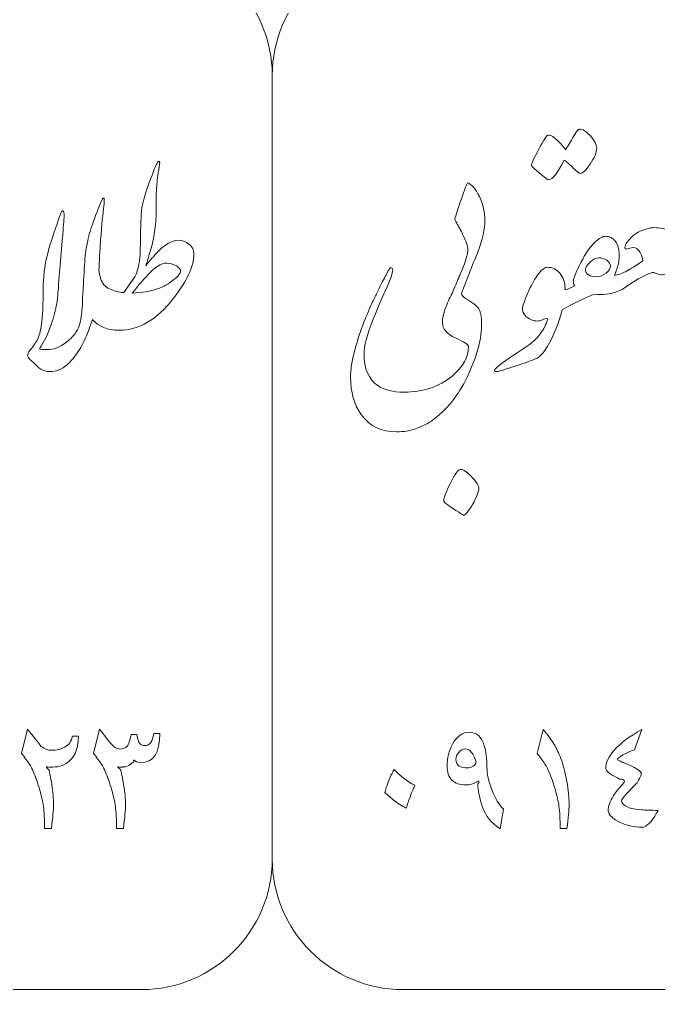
# Model space of a CAD drawing. Header units: millimetres. Extents: x 62 to 462, y 96 to 456.
# Drawn here: x 137.47 to 149.7, y 236.3 to 254.88 of the extents above; entities that cross this region are included whole.
import ezdxf

# ---------------------------------------------------------------- set-up
doc = ezdxf.new("R2010")
doc.units = ezdxf.units.MM
doc.header["$MEASUREMENT"] = 0
doc.layers.add('Layer 1', color=7, linetype='Continuous')

msp = doc.modelspace()

# ---------------------------------------------------------------- linework, layer by layer
at = {"layer": 'Layer 1', "color": 250, "lineweight": 18}
for points, knots in [([(124.8067, 256.3033), (124.8067, 256.3033), (139.8067, 256.3033), (139.8067, 256.3033), (141.1837, 256.3033), (142.3067, 255.1803), (142.3067, 253.8033), (142.3067, 253.8033), (142.3067, 238.8033), (142.3067, 238.8033), (142.3067, 237.4264), (141.1837, 236.3033), (139.8067, 236.3033), (139.8067, 236.3033), (124.8067, 236.3033), (124.8067, 236.3033), (123.4298, 236.3033), (122.3067, 237.4264), (122.3067, 238.8033), (122.3067, 238.8033), (122.3067, 253.8033), (122.3067, 253.8033), (122.3067, 255.1803), (123.4298, 256.3033), (124.8067, 256.3033)], [0, 0, 0, 0, 0.125, 0.125, 0.125, 0.25, 0.25, 0.25, 0.375, 0.375, 0.375, 0.5, 0.5, 0.5, 0.625, 0.625, 0.625, 0.75, 0.75, 0.75, 0.875, 0.875, 0.875, 1, 1, 1, 1]), ([(144.8067, 256.3033), (144.8067, 256.3033), (159.8067, 256.3033), (159.8067, 256.3033), (161.1837, 256.3033), (162.3067, 255.1803), (162.3067, 253.8033), (162.3067, 253.8033), (162.3067, 238.8033), (162.3067, 238.8033), (162.3067, 237.4264), (161.1837, 236.3033), (159.8067, 236.3033), (159.8067, 236.3033), (144.8067, 236.3033), (144.8067, 236.3033), (143.4298, 236.3033), (142.3067, 237.4264), (142.3067, 238.8033), (142.3067, 238.8033), (142.3067, 253.8033), (142.3067, 253.8033), (142.3067, 255.1803), (143.4298, 256.3033), (144.8067, 256.3033)], [0, 0, 0, 0, 0.125, 0.125, 0.125, 0.25, 0.25, 0.25, 0.375, 0.375, 0.375, 0.5, 0.5, 0.5, 0.625, 0.625, 0.625, 0.75, 0.75, 0.75, 0.875, 0.875, 0.875, 1, 1, 1, 1]), ([(147.2684, 252.0841), (147.2684, 252.1147), (147.3154, 252.217), (147.4095, 252.3945), (147.5036, 252.5709), (147.5612, 252.6591), (147.5812, 252.6591), (147.62, 252.6756), (147.6776, 252.6474), (147.7517, 252.5756), (147.827, 252.5027), (147.8834, 252.4392), (147.9222, 252.3839), (147.9681, 252.4592), (148.0198, 252.545), (148.0763, 252.6391), (148.1327, 252.7332), (148.1692, 252.7802), (148.188, 252.7802), (148.2456, 252.7802), (148.3138, 252.7379), (148.3926, 252.6544), (148.4726, 252.5709), (148.5137, 252.4921), (148.5184, 252.418), (148.5184, 252.331), (148.4761, 252.2275), (148.3914, 252.1088), (148.3079, 251.9912), (148.2479, 251.9324), (148.208, 251.9324), (148.1833, 251.9324), (148.1374, 251.9665), (148.0704, 252.0323), (148.0045, 252.0994), (147.9457, 252.1511), (147.8952, 252.1876), (147.7705, 251.9371), (147.6717, 251.8124), (147.5988, 251.8124), (147.58, 251.8124), (147.5542, 251.8266), (147.5189, 251.8571), (147.4871, 251.8842), (147.4377, 251.9253), (147.3695, 251.9806), (147.3013, 252.0359), (147.2684, 252.07), (147.2684, 252.0841)], [0, 0, 0, 0, 0.0625, 0.0625, 0.0625, 0.125, 0.125, 0.125, 0.1875, 0.1875, 0.1875, 0.25, 0.25, 0.25, 0.3125, 0.3125, 0.3125, 0.375, 0.375, 0.375, 0.4375, 0.4375, 0.4375, 0.5, 0.5, 0.5, 0.5625, 0.5625, 0.5625, 0.625, 0.625, 0.625, 0.6875, 0.6875, 0.6875, 0.75, 0.75, 0.75, 0.8125, 0.8125, 0.8125, 0.875, 0.875, 0.875, 0.9375, 0.9375, 0.9375, 1, 1, 1, 1]), ([(138.9892, 250.0833), (138.9943, 250.0275), (139.0045, 249.9738), (139.0195, 249.9216), (139.0501, 249.8275), (139.1065, 249.7593), (139.1889, 249.7193), (139.2712, 249.6793), (139.3641, 249.6558), (139.4676, 249.6487), (139.4676, 249.6487), (139.6745, 249.9521), (139.6745, 249.9521), (139.7086, 250.0098), (139.7392, 250.1074), (139.7639, 250.2449), (139.7756, 250.3202), (139.7827, 250.4872), (139.7851, 250.7424), (139.7874, 250.9987), (139.798, 251.1892), (139.8192, 251.3127), (139.8427, 251.4279), (139.8874, 251.5761), (139.9532, 251.7584), (140.0202, 251.9418), (140.0614, 252.0476), (140.0755, 252.0759), (140.0908, 252.1041), (140.1026, 252.1276), (140.112, 252.1464), (140.1237, 252.1652), (140.1343, 252.1687), (140.1425, 252.1582), (140.1519, 252.1476), (140.1543, 252.1299), (140.1496, 252.1041), (140.1249, 251.95), (140.1073, 251.8254), (140.0979, 251.7278), (140.0896, 251.6302), (140.0849, 251.5373), (140.0861, 251.4491), (140.0873, 251.3609), (140.0861, 251.2468), (140.0814, 251.1069), (140.0767, 250.967), (140.0626, 250.8376), (140.0391, 250.72), (140.0167, 250.6012), (139.9885, 250.4872), (139.9532, 250.3755), (139.9191, 250.2649), (139.8956, 250.1944), (139.885, 250.1638), (139.9403, 250.2332), (140.0073, 250.312), (140.0884, 250.4025), (140.2413, 250.5683), (140.3812, 250.6506), (140.5047, 250.6506), (140.58, 250.6506), (140.6494, 250.6259), (140.7117, 250.5777), (140.7752, 250.5319), (140.8081, 250.4672), (140.8081, 250.3813), (140.8081, 250.1603), (140.6776, 249.8816), (140.4189, 249.5429), (140.1014, 249.1337), (139.7545, 248.9291), (139.3782, 248.9291), (139.1515, 248.9291), (138.9798, 248.9978), (138.8622, 249.1361), (138.8537, 249.1085), (138.8454, 249.0834), (138.8372, 249.0608), (138.8172, 248.9926), (138.7878, 248.9115), (138.749, 248.8186), (138.7114, 248.7257), (138.6585, 248.6269), (138.5915, 248.5234), (138.5233, 248.4199), (138.4551, 248.3364), (138.3857, 248.2718), (138.2787, 248.1789), (138.1646, 248.1342), (138.0447, 248.1365), (137.9835, 248.1389), (137.9271, 248.1553), (137.8765, 248.1859), (137.8283, 248.2177), (137.7836, 248.2576), (137.7425, 248.3035), (137.7048, 248.3329), (137.6825, 248.3529), (137.6731, 248.3611), (137.6413, 248.3917), (137.6249, 248.4223), (137.6249, 248.454), (137.6249, 248.4775), (137.6366, 248.5046), (137.659, 248.534), (137.6825, 248.5634), (137.7083, 248.5975), (137.7389, 248.6339), (137.7519, 248.6516), (137.7707, 248.6798), (137.793, 248.7163), (137.8165, 248.7527), (137.8365, 248.8021), (137.8542, 248.8632), (137.8706, 248.9232), (137.8859, 249.0032), (137.8965, 249.102), (137.9059, 249.2007), (137.9118, 249.2866), (137.9141, 249.3571), (137.9141, 249.3571), (137.9212, 249.5712), (137.9212, 249.5712), (137.9235, 249.6441), (137.9235, 249.7217), (137.9212, 249.8016), (137.9259, 250.0133), (137.9623, 250.2426), (138.0317, 250.4907), (138.0799, 250.6589), (138.1564, 250.8847), (138.2622, 251.1692), (138.2693, 251.1881), (138.2763, 251.1998), (138.2834, 251.2069), (138.2893, 251.2139), (138.2951, 251.2174), (138.2998, 251.2174), (138.3163, 251.2151), (138.3234, 251.1716), (138.321, 251.0869), (138.3187, 251.0458), (138.314, 250.9787), (138.3069, 250.887), (138.2998, 250.7929), (138.2951, 250.733), (138.2928, 250.7083), (138.2928, 250.7083), (138.2175, 249.8122), (138.2175, 249.8122), (138.2128, 249.704), (138.1999, 249.5817), (138.1799, 249.443), (138.1564, 249.3101), (138.1235, 249.1807), (138.0799, 249.0537), (138.02, 248.868), (137.9424, 248.708), (137.8483, 248.5751), (137.853, 248.5657), (137.8718, 248.561), (137.9036, 248.561), (137.9036, 248.561), (137.9906, 248.5575), (137.9906, 248.5575), (138.1164, 248.5528), (138.2422, 248.601), (138.3692, 248.701), (138.495, 248.8009), (138.5762, 248.9068), (138.6103, 249.0173), (138.6444, 249.129), (138.6632, 249.2407), (138.6656, 249.3536), (138.6808, 249.6135), (138.6938, 249.8393), (138.7032, 250.0309), (138.7126, 250.2226), (138.7267, 250.3778), (138.7467, 250.4978), (138.7655, 250.6166), (138.7973, 250.7471), (138.8408, 250.887), (138.8843, 251.0269), (138.9537, 251.208), (139.0477, 251.4315), (139.0618, 251.4538), (139.0736, 251.4632), (139.0854, 251.4585), (139.0971, 251.4538), (139.0924, 251.3644), (139.0701, 251.1881), (139.0477, 251.0128), (139.0254, 250.753), (139.003, 250.4084), (139.0007, 250.3188), (138.9961, 250.2108), (138.9892, 250.0833)], [0, 0, 0, 0, 0.0151515, 0.0151515, 0.0151515, 0.030303, 0.030303, 0.030303, 0.0454545, 0.0454545, 0.0454545, 0.0606061, 0.0606061, 0.0606061, 0.0757576, 0.0757576, 0.0757576, 0.0909091, 0.0909091, 0.0909091, 0.1060606, 0.1060606, 0.1060606, 0.1212121, 0.1212121, 0.1212121, 0.1363636, 0.1363636, 0.1363636, 0.1515152, 0.1515152, 0.1515152, 0.1666667, 0.1666667, 0.1666667, 0.1818182, 0.1818182, 0.1818182, 0.1969697, 0.1969697, 0.1969697, 0.2121212, 0.2121212, 0.2121212, 0.2272727, 0.2272727, 0.2272727, 0.2424242, 0.2424242, 0.2424242, 0.2575758, 0.2575758, 0.2575758, 0.2727273, 0.2727273, 0.2727273, 0.2878788, 0.2878788, 0.2878788, 0.3030303, 0.3030303, 0.3030303, 0.3181818, 0.3181818, 0.3181818, 0.3333333, 0.3333333, 0.3333333, 0.3484848, 0.3484848, 0.3484848, 0.3636364, 0.3636364, 0.3636364, 0.3787879, 0.3787879, 0.3787879, 0.3939394, 0.3939394, 0.3939394, 0.4090909, 0.4090909, 0.4090909, 0.4242424, 0.4242424, 0.4242424, 0.4393939, 0.4393939, 0.4393939, 0.4545455, 0.4545455, 0.4545455, 0.469697, 0.469697, 0.469697, 0.4848485, 0.4848485, 0.4848485, 0.5, 0.5, 0.5, 0.5151515, 0.5151515, 0.5151515, 0.530303, 0.530303, 0.530303, 0.5454545, 0.5454545, 0.5454545, 0.5606061, 0.5606061, 0.5606061, 0.5757576, 0.5757576, 0.5757576, 0.5909091, 0.5909091, 0.5909091, 0.6060606, 0.6060606, 0.6060606, 0.6212121, 0.6212121, 0.6212121, 0.6363636, 0.6363636, 0.6363636, 0.6515152, 0.6515152, 0.6515152, 0.6666667, 0.6666667, 0.6666667, 0.6818182, 0.6818182, 0.6818182, 0.6969697, 0.6969697, 0.6969697, 0.7121212, 0.7121212, 0.7121212, 0.7272727, 0.7272727, 0.7272727, 0.7424242, 0.7424242, 0.7424242, 0.7575758, 0.7575758, 0.7575758, 0.7727273, 0.7727273, 0.7727273, 0.7878788, 0.7878788, 0.7878788, 0.8030303, 0.8030303, 0.8030303, 0.8181818, 0.8181818, 0.8181818, 0.8333333, 0.8333333, 0.8333333, 0.8484848, 0.8484848, 0.8484848, 0.8636364, 0.8636364, 0.8636364, 0.8787879, 0.8787879, 0.8787879, 0.8939394, 0.8939394, 0.8939394, 0.9090909, 0.9090909, 0.9090909, 0.9242424, 0.9242424, 0.9242424, 0.9393939, 0.9393939, 0.9393939, 0.9545455, 0.9545455, 0.9545455, 0.969697, 0.969697, 0.969697, 0.9848485, 0.9848485, 0.9848485, 1, 1, 1, 1]), ([(146.0655, 248.6092), (146.0655, 248.6481), (145.9831, 248.7057), (145.8173, 248.7809), (145.6492, 248.8597), (145.5657, 248.955), (145.5657, 249.0679), (145.5657, 249.1478), (145.5833, 249.2395), (145.6198, 249.3418), (145.6551, 249.443), (145.6974, 249.5406), (145.748, 249.6323), (145.748, 249.6323), (145.7492, 249.6344), (145.7492, 249.6344), (145.7492, 249.6344), (145.7491, 249.6347), (145.7491, 249.6347), (145.8267, 249.8181), (145.8761, 249.9345), (145.8973, 249.9827), (146.0008, 250.2238), (146.0525, 250.3884), (146.0525, 250.4755), (146.0525, 250.5049), (146.0384, 250.5566), (146.0102, 250.6307), (145.9784, 250.7106), (145.9478, 250.7812), (145.9173, 250.84), (145.9043, 250.8635), (145.8902, 250.8859), (145.8761, 250.9094), (145.862, 250.9329), (145.8502, 250.9552), (145.8385, 250.9788), (145.8103, 251.0199), (145.7997, 251.0517), (145.8044, 251.0752), (145.8244, 251.1387), (145.8432, 251.1963), (145.8596, 251.2469), (145.8749, 251.2974), (145.8902, 251.3409), (145.9043, 251.3774), (145.9655, 251.562), (146.0125, 251.6855), (146.0454, 251.7502), (146.1231, 251.7243), (146.1995, 251.6373), (146.2724, 251.4879), (146.3418, 251.3386), (146.3759, 251.1857), (146.3759, 251.0305), (146.3759, 250.8694), (146.3312, 250.6671), (146.2418, 250.4237), (146.1889, 250.2932), (146.136, 250.1615), (146.0842, 250.0286), (146.0325, 249.8969), (145.9819, 249.7652), (145.9314, 249.6347), (145.9314, 249.6347), (145.9311, 249.6341), (145.9311, 249.6341), (145.9311, 249.6341), (145.9314, 249.6323), (145.9314, 249.6323), (145.9314, 249.6006), (145.9573, 249.5676), (146.009, 249.5359), (146.0607, 249.5041), (146.1125, 249.4688), (146.1654, 249.4312), (146.2183, 249.3924), (146.256, 249.3501), (146.2795, 249.3019), (146.3018, 249.249), (146.3136, 249.1713), (146.3136, 249.0679), (146.3136, 248.9162), (146.2936, 248.7609), (146.2548, 248.6022), (146.216, 248.4481), (146.1431, 248.2576), (146.0372, 248.0307), (145.8702, 247.6791), (145.6433, 247.3992), (145.3552, 247.1899), (145.2505, 247.1229), (145.1471, 247.0723), (145.0459, 247.0382), (144.9354, 247.0018), (144.8166, 246.9829), (144.6908, 246.9829), (144.3945, 246.9829), (144.1675, 247.0935), (144.0088, 247.3134), (143.8735, 247.5015), (143.8053, 247.7438), (143.8053, 248.0377), (143.8053, 248.1683), (143.8324, 248.3388), (143.8876, 248.5505), (143.9429, 248.7551), (144.0005, 248.9315), (144.0605, 249.0808), (144.1252, 249.2348), (144.1793, 249.3654), (144.2251, 249.47), (144.2392, 249.4959), (144.2592, 249.5347), (144.2839, 249.5864), (144.3098, 249.637), (144.3415, 249.7052), (144.3804, 249.7875), (144.4086, 249.8381), (144.4333, 249.8839), (144.4544, 249.9251), (144.4768, 249.9663), (144.4944, 250.0039), (144.5085, 250.0356), (144.5426, 250.098), (144.5685, 250.1274), (144.5873, 250.125), (144.6132, 250.1203), (144.6191, 250.0944), (144.6085, 250.0462), (144.5967, 249.9886), (144.5814, 249.9392), (144.5638, 249.8981), (144.4003, 249.5206), (144.2875, 249.2584), (144.2251, 249.109), (144.1181, 248.835), (144.064, 248.6245), (144.064, 248.4752), (144.064, 248.1918), (144.151, 247.9907), (144.3251, 247.8684), (144.4544, 247.7837), (144.6202, 247.7414), (144.8249, 247.7414), (145.1929, 247.7414), (145.4998, 247.8449), (145.748, 248.0507), (145.9596, 248.2282), (146.0655, 248.414), (146.0655, 248.6092)], [0, 0, 0, 0, 0.02, 0.02, 0.02, 0.04, 0.04, 0.04, 0.06, 0.06, 0.06, 0.08, 0.08, 0.08, 0.1, 0.1, 0.1, 0.12, 0.12, 0.12, 0.14, 0.14, 0.14, 0.16, 0.16, 0.16, 0.18, 0.18, 0.18, 0.2, 0.2, 0.2, 0.22, 0.22, 0.22, 0.24, 0.24, 0.24, 0.26, 0.26, 0.26, 0.28, 0.28, 0.28, 0.3, 0.3, 0.3, 0.32, 0.32, 0.32, 0.34, 0.34, 0.34, 0.36, 0.36, 0.36, 0.38, 0.38, 0.38, 0.4, 0.4, 0.4, 0.42, 0.42, 0.42, 0.44, 0.44, 0.44, 0.46, 0.46, 0.46, 0.48, 0.48, 0.48, 0.5, 0.5, 0.5, 0.52, 0.52, 0.52, 0.54, 0.54, 0.54, 0.56, 0.56, 0.56, 0.58, 0.58, 0.58, 0.6, 0.6, 0.6, 0.62, 0.62, 0.62, 0.64, 0.64, 0.64, 0.66, 0.66, 0.66, 0.68, 0.68, 0.68, 0.7, 0.7, 0.7, 0.72, 0.72, 0.72, 0.74, 0.74, 0.74, 0.76, 0.76, 0.76, 0.78, 0.78, 0.78, 0.8, 0.8, 0.8, 0.82, 0.82, 0.82, 0.84, 0.84, 0.84, 0.86, 0.86, 0.86, 0.88, 0.88, 0.88, 0.9, 0.9, 0.9, 0.92, 0.92, 0.92, 0.94, 0.94, 0.94, 0.96, 0.96, 0.96, 0.98, 0.98, 0.98, 1, 1, 1, 1]), ([(150.1965, 250.4343), (150.2517, 250.4731), (150.2988, 250.5213), (150.3376, 250.5789), (150.3787, 250.6366), (150.3999, 250.6942), (150.3999, 250.7518), (150.3999, 250.7518), (150.3999, 250.9788), (150.3999, 250.9788), (150.3999, 251.034), (150.4093, 251.0952), (150.427, 251.161), (150.4599, 251.2527), (150.4928, 251.3374), (150.5269, 251.4127), (150.5269, 251.4127), (150.668, 251.7537), (150.668, 251.7537), (150.6704, 251.7702), (150.6821, 251.789), (150.7033, 251.809), (150.7127, 251.809), (150.7162, 251.7854), (150.7162, 251.7372), (150.7162, 251.7372), (150.7104, 251.4926), (150.7104, 251.4926), (150.7104, 251.4926), (150.6962, 251.1963), (150.6962, 251.1963), (150.6962, 251.0928), (150.6751, 250.9752), (150.6339, 250.8447), (150.5951, 250.713), (150.5445, 250.5978), (150.4822, 250.4966), (150.3885, 250.3432), (150.2937, 250.2259), (150.1976, 250.146), (150.1976, 250.146), (150.1965, 250.1438), (150.1965, 250.1438), (150.1412, 250.1074), (150.0789, 250.0756), (150.0107, 250.0498), (149.9413, 250.0227), (149.8743, 250.0051), (149.8108, 249.9957), (149.7755, 249.9886), (149.739, 249.991), (149.7002, 250.0004), (149.6614, 250.011), (149.6308, 250.0227), (149.6108, 250.0368), (149.5826, 250.0368), (149.5438, 250.0251), (149.4933, 250.0027), (149.445, 249.9816), (149.3851, 249.9522), (149.3145, 249.9134), (149.3145, 249.9134), (149.1111, 249.7852), (149.1111, 249.7852), (149.1111, 249.7852), (149.1108, 249.7861), (149.1108, 249.7861), (149.0462, 249.7286), (148.9686, 249.6851), (148.8771, 249.6558), (148.7736, 249.6158), (148.6431, 249.6041), (148.4843, 249.617), (148.4514, 249.617), (148.3044, 249.5523), (148.0398, 249.4206), (148.0398, 249.4206), (147.8581, 249.3204), (147.8581, 249.3204), (147.8581, 249.3204), (147.8446, 249.2678), (147.8446, 249.2678), (147.8305, 249.2101), (147.8129, 249.1549), (147.7952, 249.1043), (147.7141, 248.8821), (147.64, 248.7174), (147.5706, 248.6116), (147.5024, 248.5058), (147.4483, 248.4411), (147.4095, 248.4152), (147.3696, 248.3905), (147.3119, 248.3635), (147.2331, 248.3341), (147.1555, 248.3059), (147.0368, 248.2659), (146.8768, 248.2141), (146.7169, 248.1624), (146.6228, 248.1365), (146.5923, 248.1365), (146.5746, 248.1365), (146.5652, 248.1412), (146.5652, 248.1506), (146.5464, 248.1753), (146.6417, 248.2588), (146.851, 248.3988), (147.0603, 248.5387), (147.1955, 248.6304), (147.2555, 248.6739), (147.3166, 248.7174), (147.379, 248.7809), (147.4413, 248.8656), (147.5048, 248.9491), (147.5518, 249.0443), (147.5812, 249.149), (147.5495, 249.1537), (147.5165, 249.1478), (147.4836, 249.1302), (147.4495, 249.1137), (147.4166, 249.1043), (147.3848, 249.1043), (147.3002, 249.1067), (147.2284, 249.1349), (147.1708, 249.1878), (147.1144, 249.2395), (147.0897, 249.2983), (147.0991, 249.363), (147.1085, 249.4018), (147.1214, 249.4477), (147.1391, 249.4994), (147.1555, 249.5512), (147.192, 249.6335), (147.2473, 249.7452), (147.3025, 249.8581), (147.3578, 249.951), (147.4142, 250.0239), (147.4707, 250.098), (147.5259, 250.1344), (147.5812, 250.1344), (147.6753, 250.1344), (147.7541, 250.0944), (147.8176, 250.0145), (147.8811, 249.9333), (147.9117, 249.8369), (147.9117, 249.7252), (147.9117, 249.7252), (147.9115, 249.7016), (147.9115, 249.7016), (147.9115, 249.7016), (147.9763, 249.724), (147.9763, 249.724), (148.0527, 249.7522), (148.0916, 249.7722), (148.0916, 249.7863), (148.0774, 249.8098), (148.0704, 249.8381), (148.0704, 249.8722), (148.0751, 249.9027), (148.0868, 249.9404), (148.1057, 249.9862), (148.1374, 250.0709), (148.1962, 250.1908), (148.2809, 250.3449), (148.3338, 250.446), (148.4008, 250.5354), (148.4843, 250.613), (148.5666, 250.6894), (148.6337, 250.7271), (148.6842, 250.7271), (148.7642, 250.7271), (148.83, 250.693), (148.8806, 250.6271), (148.9265, 250.5624), (148.9488, 250.4778), (148.9488, 250.3719), (148.9488, 250.2779), (148.9359, 250.1932), (148.91, 250.1191), (148.8829, 250.0439), (148.8665, 249.998), (148.8594, 249.9792), (148.8594, 249.9792), (148.9006, 249.9862), (148.9006, 249.9862), (148.99, 250.0086), (149.0605, 250.0391), (149.1111, 250.0756), (149.1111, 250.0756), (149.1132, 250.072), (149.1132, 250.072), (149.1543, 250.0933), (149.2123, 250.1282), (149.2863, 250.178), (149.3028, 250.1874), (149.3404, 250.2144), (149.4004, 250.2579), (149.4004, 250.2944), (149.3839, 250.3473), (149.3521, 250.4167), (149.318, 250.479), (149.271, 250.5096), (149.211, 250.5096), (149.1722, 250.5096), (149.1322, 250.5002), (149.0899, 250.4813), (149.0605, 250.4813), (149.0511, 250.5013), (149.0629, 250.5401), (149.0723, 250.5684), (149.0923, 250.6025), (149.1252, 250.6436), (149.1758, 250.7083), (149.2381, 250.7624), (149.3145, 250.8059), (149.3627, 250.8318), (149.4121, 250.8506), (149.4627, 250.8647), (149.525, 250.8835), (149.5767, 250.8929), (149.6214, 250.8929), (149.7261, 250.8929), (149.8249, 250.8741), (149.9178, 250.8376), (150.0048, 250.8035), (150.0483, 250.7436), (150.0483, 250.6577), (150.0483, 250.6283), (150.0377, 250.5919), (150.0177, 250.5484), (150.006, 250.5225), (149.9954, 250.499), (149.9848, 250.479), (149.9742, 250.4578), (149.9554, 250.4237), (149.9272, 250.3755), (149.9436, 250.3614), (149.9824, 250.3602), (150.0448, 250.3696), (150.1071, 250.3802), (150.1576, 250.4014), (150.1965, 250.4343)], [0, 0, 0, 0, 0.0125, 0.0125, 0.0125, 0.025, 0.025, 0.025, 0.0375, 0.0375, 0.0375, 0.05, 0.05, 0.05, 0.0625, 0.0625, 0.0625, 0.075, 0.075, 0.075, 0.0875, 0.0875, 0.0875, 0.1, 0.1, 0.1, 0.1125, 0.1125, 0.1125, 0.125, 0.125, 0.125, 0.1375, 0.1375, 0.1375, 0.15, 0.15, 0.15, 0.1625, 0.1625, 0.1625, 0.175, 0.175, 0.175, 0.1875, 0.1875, 0.1875, 0.2, 0.2, 0.2, 0.2125, 0.2125, 0.2125, 0.225, 0.225, 0.225, 0.2375, 0.2375, 0.2375, 0.25, 0.25, 0.25, 0.2625, 0.2625, 0.2625, 0.275, 0.275, 0.275, 0.2875, 0.2875, 0.2875, 0.3, 0.3, 0.3, 0.3125, 0.3125, 0.3125, 0.325, 0.325, 0.325, 0.3375, 0.3375, 0.3375, 0.35, 0.35, 0.35, 0.3625, 0.3625, 0.3625, 0.375, 0.375, 0.375, 0.3875, 0.3875, 0.3875, 0.4, 0.4, 0.4, 0.4125, 0.4125, 0.4125, 0.425, 0.425, 0.425, 0.4375, 0.4375, 0.4375, 0.45, 0.45, 0.45, 0.4625, 0.4625, 0.4625, 0.475, 0.475, 0.475, 0.4875, 0.4875, 0.4875, 0.5, 0.5, 0.5, 0.5125, 0.5125, 0.5125, 0.525, 0.525, 0.525, 0.5375, 0.5375, 0.5375, 0.55, 0.55, 0.55, 0.5625, 0.5625, 0.5625, 0.575, 0.575, 0.575, 0.5875, 0.5875, 0.5875, 0.6, 0.6, 0.6, 0.6125, 0.6125, 0.6125, 0.625, 0.625, 0.625, 0.6375, 0.6375, 0.6375, 0.65, 0.65, 0.65, 0.6625, 0.6625, 0.6625, 0.675, 0.675, 0.675, 0.6875, 0.6875, 0.6875, 0.7, 0.7, 0.7, 0.7125, 0.7125, 0.7125, 0.725, 0.725, 0.725, 0.7375, 0.7375, 0.7375, 0.75, 0.75, 0.75, 0.7625, 0.7625, 0.7625, 0.775, 0.775, 0.775, 0.7875, 0.7875, 0.7875, 0.8, 0.8, 0.8, 0.8125, 0.8125, 0.8125, 0.825, 0.825, 0.825, 0.8375, 0.8375, 0.8375, 0.85, 0.85, 0.85, 0.8625, 0.8625, 0.8625, 0.875, 0.875, 0.875, 0.8875, 0.8875, 0.8875, 0.9, 0.9, 0.9, 0.9125, 0.9125, 0.9125, 0.925, 0.925, 0.925, 0.9375, 0.9375, 0.9375, 0.95, 0.95, 0.95, 0.9625, 0.9625, 0.9625, 0.975, 0.975, 0.975, 0.9875, 0.9875, 0.9875, 1, 1, 1, 1]), ([(148.7806, 250.1556), (148.7806, 250.1944), (148.7571, 250.232), (148.7113, 250.2685), (148.6607, 250.3014), (148.609, 250.3167), (148.556, 250.3167), (148.5055, 250.3167), (148.4514, 250.2884), (148.3949, 250.2308), (148.3326, 250.1756), (148.302, 250.132), (148.302, 250.1003), (148.302, 250.0497), (148.322, 250.0121), (148.3632, 249.9898), (148.3985, 249.9639), (148.4408, 249.9521), (148.4914, 249.9521), (148.576, 249.9521), (148.6466, 249.9756), (148.7007, 250.0239), (148.7536, 250.0721), (148.7806, 250.1156), (148.7806, 250.1556)], [0, 0, 0, 0, 0.125, 0.125, 0.125, 0.25, 0.25, 0.25, 0.375, 0.375, 0.375, 0.5, 0.5, 0.5, 0.625, 0.625, 0.625, 0.75, 0.75, 0.75, 0.875, 0.875, 0.875, 1, 1, 1, 1]), ([(140.5529, 250.0638), (140.5529, 250.0932), (140.5259, 250.125), (140.4706, 250.1603), (140.4106, 250.1944), (140.3507, 250.212), (140.2907, 250.212), (140.1813, 250.2167), (140.0473, 250.1297), (139.8921, 249.9533), (139.845, 249.9051), (139.7568, 249.8004), (139.6263, 249.6393), (139.8192, 249.6487), (139.9779, 249.6758), (140.1037, 249.7193), (140.2284, 249.7628), (140.3342, 249.8204), (140.4189, 249.891), (140.5082, 249.9627), (140.5529, 250.0203), (140.5529, 250.0638)], [0, 0, 0, 0, 0.1428571, 0.1428571, 0.1428571, 0.2857143, 0.2857143, 0.2857143, 0.4285714, 0.4285714, 0.4285714, 0.5714286, 0.5714286, 0.5714286, 0.7142857, 0.7142857, 0.7142857, 0.8571429, 0.8571429, 0.8571429, 1, 1, 1, 1]), ([(145.5904, 245.673), (145.5904, 245.6483), (145.608, 245.6236), (145.6421, 245.6013), (145.6809, 245.573), (145.7409, 245.533), (145.8232, 245.479), (145.9043, 245.4249), (145.9525, 245.3943), (145.9655, 245.3872), (146.0031, 245.3872), (146.0607, 245.4566), (146.1419, 245.5942), (146.2218, 245.7318), (146.2618, 245.8376), (146.2618, 245.9105), (146.2548, 245.9658), (146.203, 246.0422), (146.1066, 246.1398), (146.0102, 246.2374), (145.9373, 246.2762), (145.8867, 246.2551), (145.8608, 246.2551), (145.8056, 246.1716), (145.7197, 246.0022), (145.6339, 245.8329), (145.5904, 245.7235), (145.5904, 245.673)], [0, 0, 0, 0, 0.1111111, 0.1111111, 0.1111111, 0.2222222, 0.2222222, 0.2222222, 0.3333333, 0.3333333, 0.3333333, 0.4444444, 0.4444444, 0.4444444, 0.5555556, 0.5555556, 0.5555556, 0.6666667, 0.6666667, 0.6666667, 0.7777778, 0.7777778, 0.7777778, 0.8888889, 0.8888889, 0.8888889, 1, 1, 1, 1])]:
    msp.add_open_spline(points, degree=3, knots=knots, dxfattribs=at)
at = {"layer": 'Layer 1', "color": 250, "lineweight": 9}
for points, knots in [([(138.0951, 240.8859), (138.1815, 240.8859), (138.2597, 240.9059), (138.3308, 240.9447), (138.4125, 240.9893), (138.4625, 241.0593), (138.4807, 241.1545), (138.4807, 241.1545), (138.5948, 241.1545), (138.5948, 241.1545), (138.5948, 240.9435), (138.5401, 240.7877), (138.4308, 240.6877), (138.3414, 240.6054), (138.2327, 240.5637), (138.1057, 240.5637), (138.1057, 240.5637), (138.0798, 240.5637), (138.0798, 240.5637), (138.0428, 240.5637), (138.0128, 240.5649), (137.9893, 240.5672), (137.9658, 240.5696), (137.981, 240.549), (138.0351, 240.5055), (138.0463, 240.4655), (138.0633, 240.3726), (138.0857, 240.2274), (138.108, 240.0822), (138.1192, 239.9523), (138.1192, 239.8388), (138.1192, 239.7436), (138.1057, 239.5925), (138.078, 239.3862), (138.078, 239.3862), (137.9469, 239.3862), (137.9469, 239.3862), (137.9469, 239.5696), (137.9399, 239.7107), (137.9258, 239.8089), (137.9111, 239.907), (137.8882, 240.0123), (137.8558, 240.1246), (137.82, 240.2486), (137.7788, 240.3668), (137.7318, 240.4779), (137.7088, 240.5296), (137.6842, 240.5766), (137.6577, 240.619), (137.6201, 240.6825), (137.5695, 240.7506), (137.506, 240.8241), (137.506, 240.8241), (137.6213, 241.2874), (137.6213, 241.2874), (137.7294, 241.1539), (137.817, 241.0452), (137.8852, 240.9599), (137.9446, 240.9106), (138.0145, 240.8859), (138.0951, 240.8859)], [0, 0, 0, 0, 0.05, 0.05, 0.05, 0.1, 0.1, 0.1, 0.15, 0.15, 0.15, 0.2, 0.2, 0.2, 0.25, 0.25, 0.25, 0.3, 0.3, 0.3, 0.35, 0.35, 0.35, 0.4, 0.4, 0.4, 0.45, 0.45, 0.45, 0.5, 0.5, 0.5, 0.55, 0.55, 0.55, 0.6, 0.6, 0.6, 0.65, 0.65, 0.65, 0.7, 0.7, 0.7, 0.75, 0.75, 0.75, 0.8, 0.8, 0.8, 0.85, 0.85, 0.85, 0.9, 0.9, 0.9, 0.95, 0.95, 0.95, 1, 1, 1, 1]), ([(139.8746, 240.974), (139.9605, 240.974), (140.0151, 241.0516), (140.0381, 241.2063), (140.0381, 241.2063), (140.1539, 241.2063), (140.1539, 241.2063), (140.1539, 240.833), (140.0328, 240.6466), (139.7918, 240.6466), (139.7541, 240.6466), (139.7183, 240.6584), (139.6842, 240.6819), (139.6507, 240.7054), (139.643, 240.7007), (139.663, 240.6672), (139.6642, 240.673), (139.6413, 240.6572), (139.5936, 240.619), (139.5513, 240.5837), (139.5084, 240.5655), (139.4649, 240.5655), (139.459, 240.5655), (139.452, 240.5655), (139.4431, 240.5649), (139.4343, 240.5643), (139.4243, 240.5637), (139.4132, 240.5637), (139.3926, 240.5637), (139.372, 240.5661), (139.352, 240.5702), (139.332, 240.5743), (139.3491, 240.5566), (139.4043, 240.5173), (139.4196, 240.4649), (139.4384, 240.3668), (139.462, 240.2227), (139.4855, 240.0793), (139.4972, 239.9511), (139.4972, 239.8388), (139.4972, 239.7436), (139.4837, 239.5925), (139.4561, 239.3862), (139.4561, 239.3862), (139.325, 239.3862), (139.325, 239.3862), (139.325, 239.5696), (139.3179, 239.7107), (139.3038, 239.8089), (139.2891, 239.907), (139.2662, 240.0123), (139.2339, 240.1246), (139.1986, 240.2486), (139.1568, 240.3668), (139.1098, 240.4779), (139.0869, 240.5296), (139.0622, 240.5766), (139.0357, 240.619), (138.9981, 240.6825), (138.9476, 240.7506), (138.8841, 240.8241), (138.8841, 240.8241), (139.0016, 241.2927), (139.0016, 241.2927), (139.1016, 241.1592), (139.1704, 241.0699), (139.208, 241.024), (139.2738, 240.9482), (139.3338, 240.91), (139.3891, 240.91), (139.452, 240.91), (139.4984, 240.9282), (139.5284, 240.9635), (139.5572, 240.9981), (139.5831, 241.0734), (139.606, 241.1892), (139.606, 241.1892), (139.713, 241.1892), (139.713, 241.1892), (139.7288, 241.0975), (139.7482, 241.0387), (139.7712, 241.0128), (139.7941, 240.987), (139.8288, 240.974), (139.8746, 240.974)], [0, 0, 0, 0, 0.0357143, 0.0357143, 0.0357143, 0.0714286, 0.0714286, 0.0714286, 0.1071429, 0.1071429, 0.1071429, 0.1428571, 0.1428571, 0.1428571, 0.1785714, 0.1785714, 0.1785714, 0.2142857, 0.2142857, 0.2142857, 0.25, 0.25, 0.25, 0.2857143, 0.2857143, 0.2857143, 0.3214286, 0.3214286, 0.3214286, 0.3571429, 0.3571429, 0.3571429, 0.3928571, 0.3928571, 0.3928571, 0.4285714, 0.4285714, 0.4285714, 0.4642857, 0.4642857, 0.4642857, 0.5, 0.5, 0.5, 0.5357143, 0.5357143, 0.5357143, 0.5714286, 0.5714286, 0.5714286, 0.6071429, 0.6071429, 0.6071429, 0.6428571, 0.6428571, 0.6428571, 0.6785714, 0.6785714, 0.6785714, 0.7142857, 0.7142857, 0.7142857, 0.75, 0.75, 0.75, 0.7857143, 0.7857143, 0.7857143, 0.8214286, 0.8214286, 0.8214286, 0.8571429, 0.8571429, 0.8571429, 0.8928571, 0.8928571, 0.8928571, 0.9285714, 0.9285714, 0.9285714, 0.9642857, 0.9642857, 0.9642857, 1, 1, 1, 1]), ([(146.7322, 239.7595), (146.7322, 239.7595), (146.667, 239.3844), (146.667, 239.3844), (146.5035, 239.4873), (146.3924, 239.6249), (146.3324, 239.7959), (146.2731, 239.967), (146.2431, 240.1151), (146.2431, 240.2404), (146.2754, 240.2997), (146.2678, 240.3139), (146.2207, 240.2815), (146.1602, 240.2427), (146.092, 240.2227), (146.0173, 240.2227), (145.8956, 240.2227), (145.8051, 240.2533), (145.7446, 240.3133), (145.684, 240.3738), (145.654, 240.4655), (145.654, 240.5884), (145.654, 240.736), (145.6893, 240.8747), (145.7593, 241.0034), (145.8427, 241.1557), (145.9497, 241.2321), (146.0797, 241.2321), (146.2149, 241.2321), (146.3101, 241.1457), (146.3654, 240.9723), (146.4001, 240.8629), (146.4171, 240.7271), (146.4171, 240.5637), (146.4171, 240.4344), (146.4483, 240.2886), (146.5112, 240.1263), (146.5735, 239.9646), (146.6476, 239.8424), (146.7322, 239.7595)], [0, 0, 0, 0, 0.0769231, 0.0769231, 0.0769231, 0.1538462, 0.1538462, 0.1538462, 0.2307692, 0.2307692, 0.2307692, 0.3076923, 0.3076923, 0.3076923, 0.3846154, 0.3846154, 0.3846154, 0.4615385, 0.4615385, 0.4615385, 0.5384615, 0.5384615, 0.5384615, 0.6153846, 0.6153846, 0.6153846, 0.6923077, 0.6923077, 0.6923077, 0.7692308, 0.7692308, 0.7692308, 0.8461538, 0.8461538, 0.8461538, 0.9230769, 0.9230769, 0.9230769, 1, 1, 1, 1]), ([(147.9897, 239.8388), (147.9897, 239.7436), (147.9762, 239.5925), (147.9486, 239.3862), (147.9486, 239.3862), (147.8175, 239.3862), (147.8175, 239.3862), (147.8175, 239.5696), (147.8104, 239.7107), (147.7963, 239.8089), (147.7816, 239.907), (147.7587, 240.0123), (147.7264, 240.1246), (147.6911, 240.2486), (147.6493, 240.3668), (147.6023, 240.4779), (147.5794, 240.5296), (147.5547, 240.5766), (147.5282, 240.619), (147.4906, 240.6825), (147.4401, 240.7506), (147.3766, 240.8241), (147.3766, 240.8241), (147.4924, 241.2856), (147.4924, 241.2856), (147.5853, 241.1745), (147.6552, 241.0781), (147.7028, 240.9981), (147.751, 240.9176), (147.7928, 240.8288), (147.8298, 240.7312), (147.8792, 240.6013), (147.918, 240.4538), (147.9468, 240.2892), (147.9756, 240.1246), (147.9897, 239.9746), (147.9897, 239.8388)], [0, 0, 0, 0, 0.0833333, 0.0833333, 0.0833333, 0.1666667, 0.1666667, 0.1666667, 0.25, 0.25, 0.25, 0.3333333, 0.3333333, 0.3333333, 0.4166667, 0.4166667, 0.4166667, 0.5, 0.5, 0.5, 0.5833333, 0.5833333, 0.5833333, 0.6666667, 0.6666667, 0.6666667, 0.75, 0.75, 0.75, 0.8333333, 0.8333333, 0.8333333, 0.9166667, 0.9166667, 0.9166667, 1, 1, 1, 1]), ([(149.6952, 239.7354), (149.6435, 239.646), (149.607, 239.5866), (149.5853, 239.5584), (149.5141, 239.4614), (149.4459, 239.4132), (149.3819, 239.4132), (149.3143, 239.4132), (149.2478, 239.4203), (149.1832, 239.4344), (149.1179, 239.4479), (149.0579, 239.4655), (149.0027, 239.4873), (148.9239, 239.5208), (148.8598, 239.559), (148.811, 239.6031), (148.7622, 239.6466), (148.7375, 239.6883), (148.7375, 239.7289), (148.7375, 239.8124), (148.7705, 239.9059), (148.8357, 240.0093), (148.8828, 240.0828), (148.9415, 240.1569), (149.0115, 240.2315), (149.0779, 240.3003), (149.0574, 240.335), (148.9498, 240.335), (148.9727, 240.3256), (148.9609, 240.3327), (148.9151, 240.3556), (148.7658, 240.4279), (148.6911, 240.4926), (148.6911, 240.5502), (148.6911, 240.6478), (148.7458, 240.7601), (148.8545, 240.8876), (148.9686, 241.0199), (149.1438, 241.151), (149.3801, 241.2803), (149.3801, 241.2803), (149.239, 240.8929), (149.239, 240.8929), (149.1632, 240.87), (149.0903, 240.8377), (149.0209, 240.7959), (148.9515, 240.7536), (148.9168, 240.726), (148.9168, 240.7118), (148.9168, 240.7019), (148.9927, 240.6642), (149.1444, 240.6002), (149.2954, 240.5361), (149.3713, 240.4814), (149.3713, 240.4367), (149.3713, 240.4179), (149.3601, 240.3867), (149.3378, 240.3427), (149.3154, 240.2986), (149.2943, 240.2668), (149.2749, 240.2468), (149.2131, 240.1828), (149.1514, 240.1193), (149.0909, 240.0558), (149.025, 239.9846), (148.9927, 239.9394), (148.9927, 239.92), (148.9927, 239.9006), (149.0033, 239.8788), (149.0256, 239.8559), (149.0609, 239.8183), (149.1167, 239.7895), (149.1926, 239.7701), (149.2325, 239.7595), (149.2931, 239.7512), (149.373, 239.7448), (149.4536, 239.7389), (149.5612, 239.7354), (149.6952, 239.7354)], [0, 0, 0, 0, 0.0384615, 0.0384615, 0.0384615, 0.0769231, 0.0769231, 0.0769231, 0.1153846, 0.1153846, 0.1153846, 0.1538462, 0.1538462, 0.1538462, 0.1923077, 0.1923077, 0.1923077, 0.2307692, 0.2307692, 0.2307692, 0.2692308, 0.2692308, 0.2692308, 0.3076923, 0.3076923, 0.3076923, 0.3461538, 0.3461538, 0.3461538, 0.3846154, 0.3846154, 0.3846154, 0.4230769, 0.4230769, 0.4230769, 0.4615385, 0.4615385, 0.4615385, 0.5, 0.5, 0.5, 0.5384615, 0.5384615, 0.5384615, 0.5769231, 0.5769231, 0.5769231, 0.6153846, 0.6153846, 0.6153846, 0.6538462, 0.6538462, 0.6538462, 0.6923077, 0.6923077, 0.6923077, 0.7307692, 0.7307692, 0.7307692, 0.7692308, 0.7692308, 0.7692308, 0.8076923, 0.8076923, 0.8076923, 0.8461538, 0.8461538, 0.8461538, 0.8846154, 0.8846154, 0.8846154, 0.9230769, 0.9230769, 0.9230769, 0.9615385, 0.9615385, 0.9615385, 1, 1, 1, 1]), ([(146.2119, 240.6572), (146.1767, 240.7601), (146.1402, 240.8306), (146.1038, 240.8671), (146.0738, 240.897), (146.0397, 240.9117), (146.0021, 240.9117), (145.9574, 240.9117), (145.9156, 240.8894), (145.878, 240.8447), (145.8404, 240.8), (145.821, 240.7559), (145.821, 240.7118), (145.821, 240.6525), (145.8427, 240.6096), (145.8868, 240.5831), (145.9256, 240.559), (145.9791, 240.5467), (146.0467, 240.5467), (146.0814, 240.5467), (146.1161, 240.559), (146.152, 240.5831), (146.1872, 240.6072), (146.2078, 240.6319), (146.2119, 240.6572)], [0, 0, 0, 0, 0.125, 0.125, 0.125, 0.25, 0.25, 0.25, 0.375, 0.375, 0.375, 0.5, 0.5, 0.5, 0.625, 0.625, 0.625, 0.75, 0.75, 0.75, 0.875, 0.875, 0.875, 1, 1, 1, 1]), ([(144.8721, 239.7771), (144.7857, 239.8218), (144.7075, 239.8718), (144.6375, 239.927), (144.5793, 239.9717), (144.5206, 240.0223), (144.4618, 240.0781), (144.4735, 240.1275), (144.4947, 240.1939), (144.5264, 240.2774), (144.5582, 240.3603), (144.5958, 240.4408), (144.6393, 240.5173), (144.7046, 240.4497), (144.7722, 240.3897), (144.8415, 240.3374), (144.9115, 240.285), (144.9768, 240.2427), (145.0391, 240.2092), (145.0114, 240.1598), (144.982, 240.0928), (144.9503, 240.0076), (144.9186, 239.9229), (144.8927, 239.8459), (144.8721, 239.7771)], [0, 0, 0, 0, 0.125, 0.125, 0.125, 0.25, 0.25, 0.25, 0.375, 0.375, 0.375, 0.5, 0.5, 0.5, 0.625, 0.625, 0.625, 0.75, 0.75, 0.75, 0.875, 0.875, 0.875, 1, 1, 1, 1])]:
    msp.add_open_spline(points, degree=3, knots=knots, dxfattribs=at)

doc.saveas('drawing.dxf')
